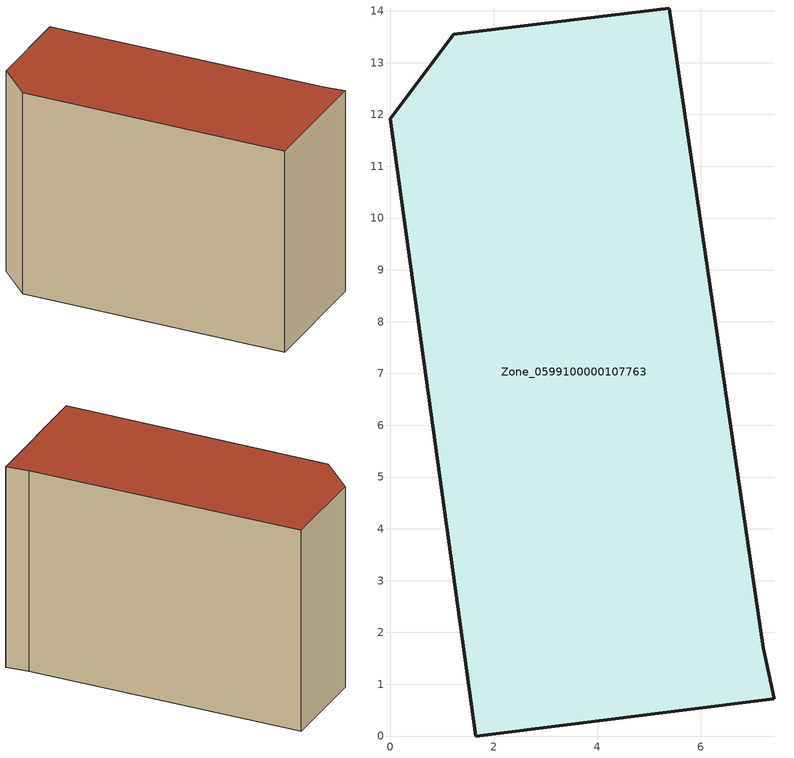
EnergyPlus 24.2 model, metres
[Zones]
Zone_0599100000107763
 floor ground (C_G): 1.65,0 0,11.92 1.23,13.55 5.39,14.06 7.2,1.7 7.42,0.72 z0
 wall outside (C_F): 0,11.92 1.65,0 7.42,0.72 7.2,1.7 5.39,14.06 1.23,13.55 0,11.92 z0:9.58
 roof outside (C_R): 5.39,14.06 1.23,13.55 0,11.92 1.65,0 7.42,0.72 7.2,1.7 z9.58
[BUILDING]
Pand.0599100000107763: North Axis=0; Terrain=City; Loads Convergence Tolerance Value=0.04; Temperature Convergence Tolerance Value=0.4; Solar Distribution=FullExterior; Maximum Number of Warmup Days=25; Minimum Number of Warmup Days=1
[Site:Location]
Rotterdam.The.Hague.AP_ZH_NLD Design_Conditions: Latitude=51.96; Longitude=4.45; Time Zone=1; Elevation=-4.5
[SITE:GROUNDTEMPERATURE:BUILDINGSURFACE]
18, 18, 18, 18, 18, 18, 18, 18, 18, 18, 18, 18
[MATERIAL] Thermal Absorptance=0.9; Solar Absorptance=0.7; Visible Absorptance=0.7
Name | Roughness | Thickness | Conductivity | Density | Specific Heat
G.TC.1946 | MediumSmooth | 0.15 | 1 | 540 | 1210
F.TC.1946 | Rough | 0.3 | 0.857143 | 1920 | 840
R.TC.1946 | MediumRough | 0.2 | 0.909091 | 1500 | 1000
[CONSTRUCTION]
C_G: G.TC.1946
C_F: F.TC.1946
C_R: R.TC.1946
[ZONE]
Zone_0599100000107763: Type=1; Multiplier=1; Ceiling Height=Autocalculate; Volume=Autocalculate; Floor Area=autocalculate; Part of Total Floor Area=Yes
[ZONEINFILTRATION:DESIGNFLOWRATE]
Infil_Zone_0599100000107763: Zone or ZoneList or Space or SpaceList=Zone_0599100000107763; Schedule=AlwaysOn; Design Flow Rate Calculation Method=Flow/Area; Flow Rate per Floor Area=0.003; Constant Term Coefficient=1; Temperature Term Coefficient=0; Velocity Term Coefficient=0; Velocity Squared Term Coefficient=0
[HVACTEMPLATE:ZONE:IDEALLOADSAIRSYSTEM]
Zone_0599100000107763: Maximum Heating Supply Air Temperature=50; Minimum Cooling Supply Air Temperature=13; Maximum Heating Supply Air Humidity Ratio=0.0156; Minimum Cooling Supply Air Humidity Ratio=0.0077; Heating Limit=NoLimit; Cooling Limit=NoLimit; Dehumidification Control Type=ConstantSensibleHeatRatio; Cooling Sensible Heat Ratio=0.7; Dehumidification Setpoint=60; Humidification Control Type=None; Humidification Setpoint=30; Outdoor Air Method=None; Outdoor Air Flow Rate per Person=0.00944; Outdoor Air Flow Rate per Zone Floor Area=0; Outdoor Air Flow Rate per Zone=0; Demand Controlled Ventilation Type=None; Outdoor Air Economizer Type=NoEconomizer; Heat Recovery Type=None; Sensible Heat Recovery Effectiveness=0.7; Latent Heat Recovery Effectiveness=0.65
[ZONECONTROL:THERMOSTAT]
ThermostatControl_Zone_0599100000107763: Zone or ZoneList=Zone_0599100000107763; Control Type Schedule=DualSetpointControlType; Control 1=Thermostat_Zone_0599100000107763; Temperature Difference Between Cutout And Setpoint=0
[THERMOSTATSETPOINT:DUALSETPOINT]
Thermostat_Zone_0599100000107763: Heating Setpoint Temperature Schedule=HeatingSetpoint_Zone_0599100000107763; Cooling Setpoint Temperature Schedule=CoolingSetpoint_Zone_0599100000107763
[SCHEDULE:COMPACT]
HeatingSetpoint_Zone_0599100000107763: Through: 12/31, For: AllDays, Until: 24:00, 21
CoolingSetpoint_Zone_0599100000107763: Through: 12/31, For: AllDays, Until: 24:00, 24
DualSetpointControlType: Through: 12/31, For: AllDays, Until: 24:00, 4
AlwaysOn: Through: 12/31, For: AllDays, Until: 24:00, 1
